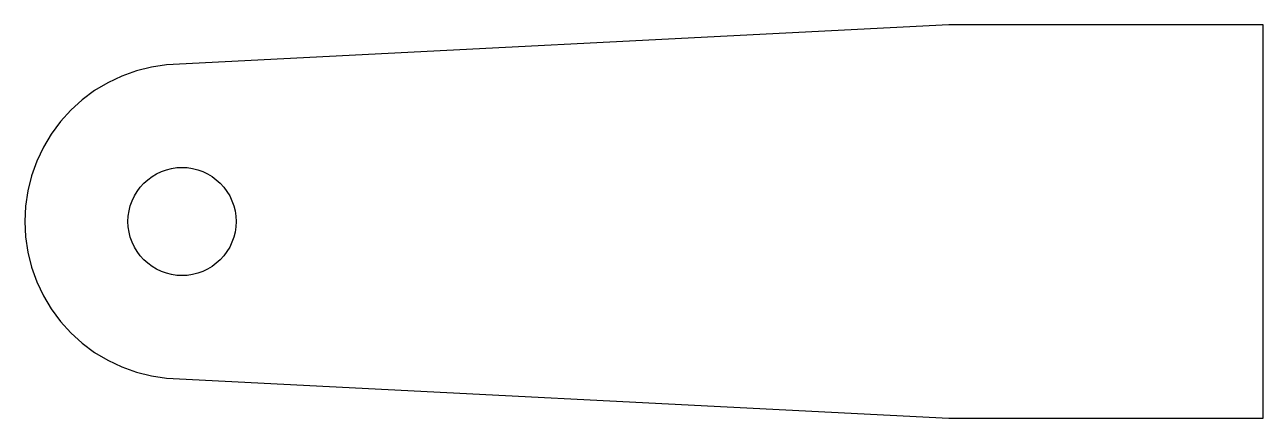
# Model space of a CAD drawing. Header units: metres. Extents: x -8 to 55, y -10 to 10.
import ezdxf

# ---------------------------------------------------------------- set-up
doc = ezdxf.new("R2010")
doc.units = ezdxf.units.M

msp = doc.modelspace()

# ---------------------------------------------------------------- linework, layer by layer
for p, q in [((39, 10), (-0.784134, 7.96147)), ((55, 10), (39, 10)), ((55, -10), (55, 10)), ((-2.32227, 7.65552), (-3.06146, 7.39102)), ((-1.56071, 7.84627), (-2.32227, 7.65552)), ((-0.784134, 7.96147), (-1.56071, 7.84627)), ((-3.77116, 7.05536), (-4.44455, 6.65175)), ((-3.06146, 7.39102), (-3.77116, 7.05536)), ((-4.44455, 6.65175), (-5.07513, 6.18408)), ((-5.07513, 6.18408), (-5.65685, 5.65685)), ((-6.18408, 5.07513), (-6.65175, 4.44455)), ((-5.65685, 5.65685), (-6.18408, 5.07513)), ((-6.65175, 4.44455), (-7.05536, 3.77116)), ((-7.05536, 3.77116), (-7.39102, 3.06146)), ((-7.39102, 3.06146), (-7.65552, 2.32227)), ((-1.29634, 2.42528), (-1.05237, 2.54066)), ((-1.05237, 2.54066), (-0.798279, 2.63158)), ((-0.798279, 2.63158), (-0.536484, 2.69716)), ((-0.536484, 2.69716), (-0.269547, 2.73676)), ((-0.269547, 2.73676), (0, 2.75)), ((0, 2.75), (0.269547, 2.73676)), ((0.269547, 2.73676), (0.536484, 2.69716)), ((0.536484, 2.69716), (0.798279, 2.63158)), ((0.798279, 2.63158), (1.05237, 2.54066)), ((1.05237, 2.54066), (1.29634, 2.42528)), ((-7.65552, 2.32227), (-7.84627, 1.56071)), ((-2.12578, 1.74457), (-1.94453, 1.94453)), ((-1.94453, 1.94453), (-1.74457, 2.12578)), ((-1.74457, 2.12578), (-1.52782, 2.28653)), ((-1.52782, 2.28653), (-1.29634, 2.42528)), ((1.29634, 2.42528), (1.52782, 2.28653)), ((1.52782, 2.28653), (1.74457, 2.12578)), ((1.74457, 2.12578), (1.94453, 1.94453)), ((1.94453, 1.94453), (2.12578, 1.74457)), ((-7.84627, 1.56071), (-7.96147, 0.784134)), ((-2.54066, 1.05237), (-2.42528, 1.29634)), ((-2.42528, 1.29634), (-2.28653, 1.52782)), ((-2.28653, 1.52782), (-2.12578, 1.74457)), ((2.12578, 1.74457), (2.28653, 1.52782)), ((2.28653, 1.52782), (2.42528, 1.29634)), ((2.42528, 1.29634), (2.54066, 1.05237)), ((-7.96147, 0.784134), (-8, 0)), ((-2.69716, 0.536484), (-2.63158, 0.798279)), ((-2.63158, 0.798279), (-2.54066, 1.05237)), ((2.54066, 1.05237), (2.63158, 0.798279)), ((2.63158, 0.798279), (2.69716, 0.536484)), ((-8, 0), (-7.96147, -0.784134)), ((-2.75, 0), (-2.73676, 0.269547)), ((-2.73676, -0.269547), (-2.75, 0)), ((-2.73676, 0.269547), (-2.69716, 0.536484)), ((2.69716, 0.536484), (2.73676, 0.269547)), ((2.73676, 0.269547), (2.75, 0)), ((2.75, 0), (2.73676, -0.269547)), ((-2.69716, -0.536484), (-2.73676, -0.269547)), ((-2.63158, -0.798279), (-2.69716, -0.536484)), ((2.69716, -0.536484), (2.63158, -0.798279)), ((2.73676, -0.269547), (2.69716, -0.536484)), ((-7.96147, -0.784134), (-7.84627, -1.56071)), ((-2.54066, -1.05237), (-2.63158, -0.798279)), ((-2.42528, -1.29634), (-2.54066, -1.05237)), ((2.54066, -1.05237), (2.42528, -1.29634)), ((2.63158, -0.798279), (2.54066, -1.05237)), ((-7.84627, -1.56071), (-7.65552, -2.32227)), ((-2.28653, -1.52782), (-2.42528, -1.29634)), ((-2.12578, -1.74457), (-2.28653, -1.52782)), ((-1.94453, -1.94453), (-2.12578, -1.74457)), ((2.12578, -1.74457), (1.94453, -1.94453)), ((2.28653, -1.52782), (2.12578, -1.74457)), ((2.42528, -1.29634), (2.28653, -1.52782)), ((-7.65552, -2.32227), (-7.39102, -3.06146)), ((-1.74457, -2.12578), (-1.94453, -1.94453)), ((-1.52782, -2.28653), (-1.74457, -2.12578)), ((-1.29634, -2.42528), (-1.52782, -2.28653)), ((-1.05237, -2.54066), (-1.29634, -2.42528)), ((1.29634, -2.42528), (1.05237, -2.54066)), ((1.52782, -2.28653), (1.29634, -2.42528)), ((1.74457, -2.12578), (1.52782, -2.28653)), ((1.94453, -1.94453), (1.74457, -2.12578)), ((-7.39102, -3.06146), (-7.05536, -3.77116)), ((-0.798279, -2.63158), (-1.05237, -2.54066)), ((-0.536484, -2.69716), (-0.798279, -2.63158)), ((-0.269547, -2.73676), (-0.536484, -2.69716)), ((0, -2.75), (-0.269547, -2.73676)), ((0.269547, -2.73676), (0, -2.75)), ((0.536484, -2.69716), (0.269547, -2.73676)), ((0.798279, -2.63158), (0.536484, -2.69716)), ((1.05237, -2.54066), (0.798279, -2.63158)), ((-7.05536, -3.77116), (-6.65175, -4.44455)), ((-6.65175, -4.44455), (-6.18408, -5.07513)), ((-6.18408, -5.07513), (-5.65685, -5.65685)), ((-5.65685, -5.65685), (-5.07513, -6.18408)), ((-5.07513, -6.18408), (-4.44455, -6.65175)), ((-4.44455, -6.65175), (-3.77116, -7.05536)), ((-3.77116, -7.05536), (-3.06146, -7.39102)), ((-3.06146, -7.39102), (-2.32227, -7.65552)), ((-2.32227, -7.65552), (-1.56071, -7.84627)), ((-1.56071, -7.84627), (-0.784134, -7.96147)), ((-0.784134, -7.96147), (39, -10)), ((39, -10), (55, -10))]:
    msp.add_line(p, q)

doc.saveas('drawing.dxf')
